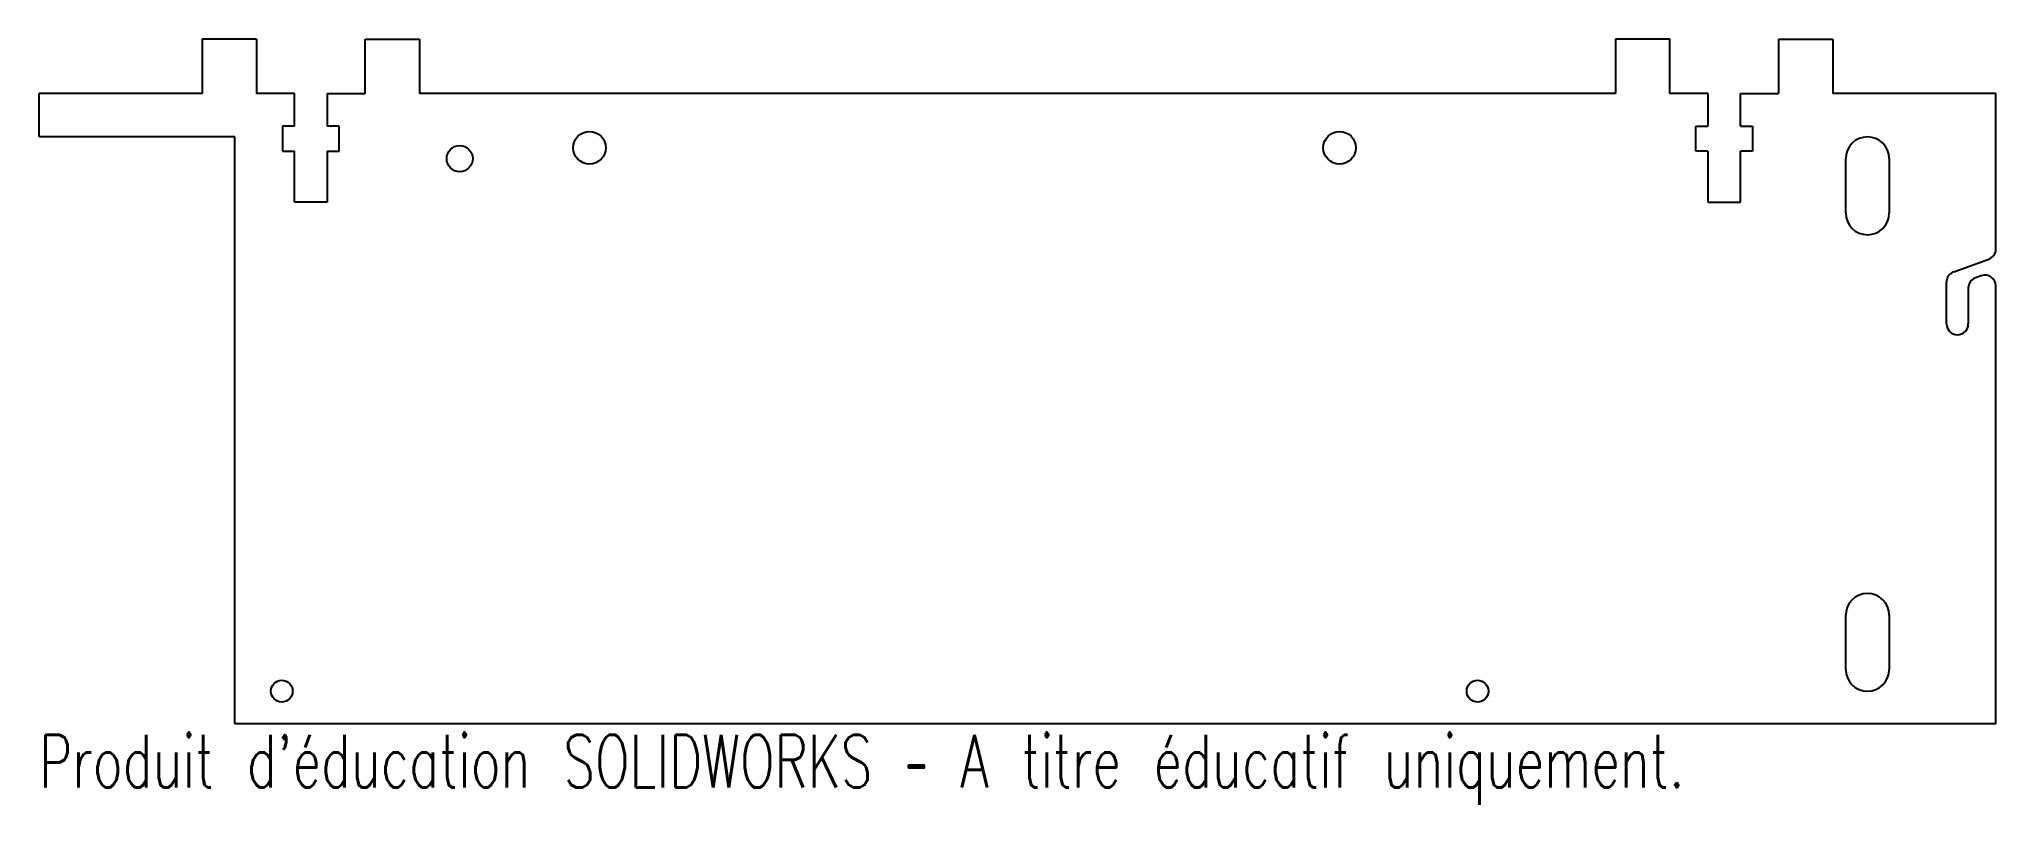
# Model space of a CAD drawing. Header units: millimetres. Extents: x -90 to 90, y -65 to 5.
import ezdxf

# ---------------------------------------------------------------- set-up
doc = ezdxf.new("R2010")
doc.units = ezdxf.units.MM
doc.styles.add('SLDTEXTSTYLE0', font='TXT', dxfattribs={"width": 0.7, "bigfont": 'bigfont'})

msp = doc.modelspace()

# ---------------------------------------------------------------- linework, layer by layer
at = {"color": 7, "linetype": 'Continuous', "lineweight": 25}
for p, q in [((-75, 5), (-75, 0)), ((-70, 5), (-75, 5)), ((-70, 5), (-70, 0)), ((-60, 0), (-60, 5)), ((-60, 5), (-55, 5)), ((-55, 5), (-55, 0)), ((55, 5), (55, 0)), ((60, 5), (55, 5)), ((60, 0), (60, 5)), ((70, 5), (70, 0)), ((70, 5), (75, 5)), ((75, 5), (75, 0)), ((-90, -4), (-90, 0)), ((-75, 0), (-90, 0)), ((-66.5, 0), (-70, 0)), ((-66.5, -3), (-66.5, 0)), ((-63.5, 0), (-63.5, -3)), ((-63.5, 0), (-60, 0)), ((55, 0), (-55, 0)), ((63.5, 0), (60, 0)), ((63.5, 0), (63.5, -3)), ((66.5, -3), (66.5, 0)), ((66.5, 0), (70, 0)), ((90, 0), (75, 0)), ((90, -14.3), (90, 0)), ((-66.5, -3), (-67.6, -3)), ((-67.6, -3), (-67.6, -5.3)), ((-62.4, -3), (-63.5, -3)), ((-62.4, -5.3), (-62.4, -3)), ((62.4, -3), (63.5, -3)), ((62.4, -5.3), (62.4, -3)), ((66.5, -3), (67.6, -3)), ((67.6, -3), (67.6, -5.3)), ((-72, -4), (-90, -4)), ((-72, -58), (-72, -4)), ((-67.6, -5.3), (-66.5, -5.3)), ((-66.5, -10), (-66.5, -5.3)), ((-63.5, -5.3), (-63.5, -10)), ((-63.5, -5.3), (-62.4, -5.3)), ((63.5, -5.3), (62.4, -5.3)), ((63.5, -5.3), (63.5, -10)), ((66.5, -10), (66.5, -5.3)), ((67.6, -5.3), (66.5, -5.3)), ((76.19, -11), (76.19, -6)), ((80.19, -6), (80.19, -11)), ((-63.5, -10), (-66.5, -10)), ((63.5, -10), (66.5, -10)), ((86.12, -16.41), (89.34, -15.24)), ((85.46, -21.2), (85.46, -17.35)), ((87.46, -17.9), (87.46, -21.2)), ((88.66, -16.77), (88.12, -16.96)), ((90, -58), (90, -17.71)), ((76.19, -53), (76.19, -48)), ((80.19, -48), (80.19, -53)), ((90, -58), (-72, -58))]:
    msp.add_line(p, q, dxfattribs=at)
for centre, radius in [((-39.37, -5), 1.5), ((29.63, -5), 1.5), ((-51.31, -6), 1.2), ((-67.68, -55), 1), ((42.32, -55), 1)]:
    msp.add_circle(centre, radius, dxfattribs=at)
for centre, radius, start, end in [((78.19, -6), 2, 0, 180), ((78.19, -11), 2, 180, 0), ((89, -14.3), 1, 290, 0), ((86.46, -17.35), 1, 110, 180), ((88.46, -17.9), 1, 110, 180), ((89, -17.71), 1, 0, 110), ((86.46, -21.2), 1, 180, 0), ((78.19, -48), 2, 0, 180), ((78.19, -53), 2, 180, 0)]:
    msp.add_arc(centre, radius, start, end, dxfattribs=at)

# ---------------------------------------------------------------- texts
at = {"color": 7, "linetype": 'Continuous', "insert": (-90, -59.02), "char_height": 4.8336, "attachment_point": 1, "style": 'SLDTEXTSTYLE0'}
msp.add_mtext("Produit d'éducation SOLIDWORKS – A titre éducatif uniquement.", dxfattribs=at)

doc.saveas('drawing.dxf')
